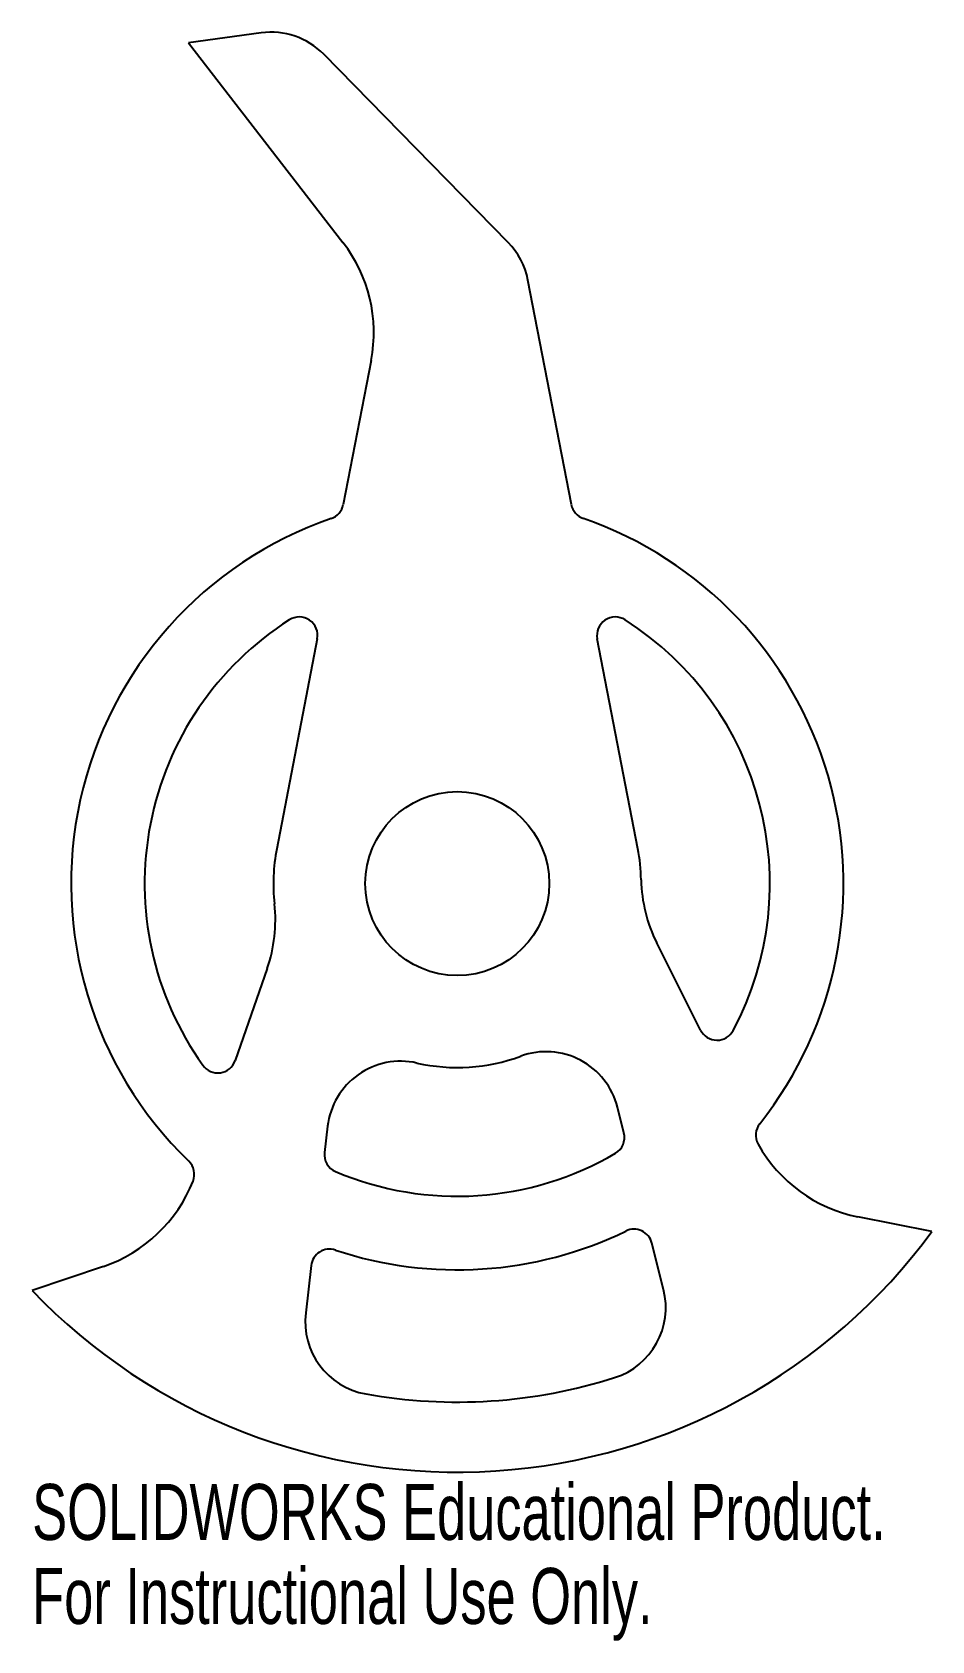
# Model space of a CAD drawing. Header units: inches. Extents: x -1.44 to 1.61, y -2.57 to 2.89.
import ezdxf

# ---------------------------------------------------------------- set-up
doc = ezdxf.new("R2010")
doc.units = ezdxf.units.IN
doc.header["$MEASUREMENT"] = 0
doc.styles.add('SLDTEXTSTYLE0', font='TXT', dxfattribs={"width": 0.7})

msp = doc.modelspace()

# ---------------------------------------------------------------- linework, layer by layer
at = {"color": 7, "linetype": 'Continuous', "lineweight": 25}
for p, q in [((-0.6661, 2.8911), (-0.9134, 2.8576)), ((-0.9134, 2.8576), (-0.3884, 2.1788)), ((0.1732, 2.1787), (-0.454, 2.8184)), ((0.3877, 1.2878), (0.2401, 2.0511)), ((-0.2929, 1.778), (-0.3877, 1.2878)), ((-0.4758, 0.8316), (-0.6136, 0.1186)), ((0.6136, 0.1186), (0.4758, 0.8316)), ((0.827, -0.4977), (0.6781, -0.2017)), ((-0.646, -0.2885), (-0.755, -0.6014)), ((0.5665, -0.8473), (0.5444, -0.7599)), ((-0.4405, -0.8244), (-0.451, -0.914)), ((1.6129, -1.1826), (1.3619, -1.1327)), ((0.7012, -1.3794), (0.6612, -1.2215)), ((-1.2024, -1.3008), (-1.4447, -1.383)), ((-0.4961, -1.2974), (-0.5151, -1.4591))]:
    msp.add_line(p, q, dxfattribs=at)
msp.add_circle((0, 0), 0.3125, dxfattribs=at)
for centre, radius, start, end in [((-0.6325, 2.6434), 0.25, 44.4349, 97.7268), ((-0.7838, 1.8729), 0.5, 349.0606, 37.7268), ((-0.0053, 2.0037), 0.25, 10.9394, 44.4349), ((-0.449, 1.2996), 0.0625, 289.0606, 349.0606), ((0.449, 1.2996), 0.0625, 190.9394, 250.9394), ((0, 0), 1.3125, 109.0606, 225.9374), ((0, 0), 1.3125, 321.5626, 70.9394), ((0, 0), 1.0625, 122.4931, 215.5109), ((-0.5372, 0.8435), 0.0625, 349.0606, 122.4931), ((0.5372, 0.8435), 0.0625, 57.5069, 190.9394), ((0, 0), 1.0625, 331.9891, 57.5069), ((0, 0), 0.625, 169.0606, 186.328), ((0, 0), 0.625, 1.172, 10.9394), ((1.1248, 0.023), 0.5, 181.172, 206.7052), ((-1.1181, -0.124), 0.5, 340.7948, 6.328), ((0.8829, -0.4696), 0.0625, 206.7052, 331.9891), ((0, 0), 0.625, 257.309, 290.191), ((0.302, -0.8212), 0.25, 14.2052, 110.191), ((-0.814, -0.5809), 0.0625, 215.5109, 340.7948), ((-0.1922, -0.8536), 0.25, 77.309, 173.2948), ((1.077, -0.8548), 0.0625, 141.5626, 209.0559), ((0.5059, -0.8626), 0.0625, 300.3906, 14.2052), ((-0.389, -0.9212), 0.0625, 173.2948, 247.1094), ((0, 0), 1.0625, 247.1094, 300.3906), ((1.4595, -0.6423), 0.5, 209.0559, 258.75), ((-0.9562, -0.988), 0.0625, 338.4441, 45.9374), ((-1.3631, -0.8273), 0.5, 288.75, 338.4441), ((0, 0), 2, 223.75, 323.75), ((0, 0), 1.3125, 251.5984, 295.9016), ((0.6006, -1.2369), 0.0625, 14.2052, 115.9016), ((-0.4341, -1.3047), 0.0625, 71.5984, 173.2948), ((0.4588, -1.4407), 0.25, 287.665, 14.2052), ((-0.2668, -1.4883), 0.25, 173.2948, 259.835), ((0, 0), 1.762, 259.835, 287.665)]:
    msp.add_arc(centre, radius, start, end, dxfattribs=at)

# ---------------------------------------------------------------- texts
at = {"color": 7, "linetype": 'Continuous', "char_height": 0.1903, "attachment_point": 1, "style": 'SLDTEXTSTYLE0'}
for s, insert in [('SOLIDWORKS Educational Product.', (-1.4447, -2.0401)), ('For Instructional Use Only.', (-1.4447, -2.3256))]:
    msp.add_mtext(s, dxfattribs=dict(at, insert=insert))

doc.saveas('drawing.dxf')
